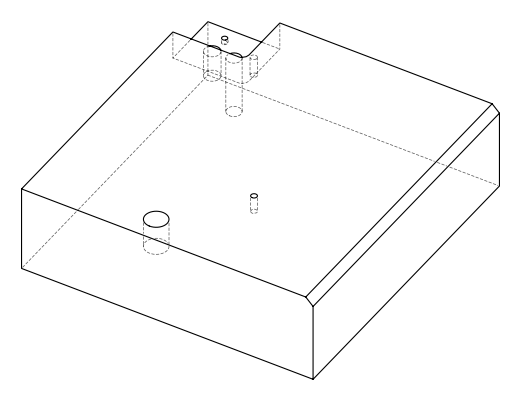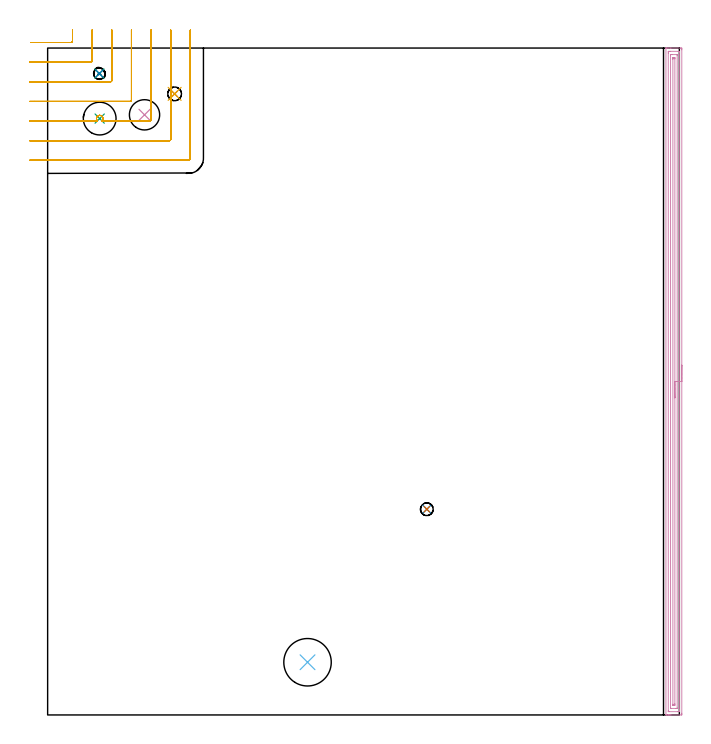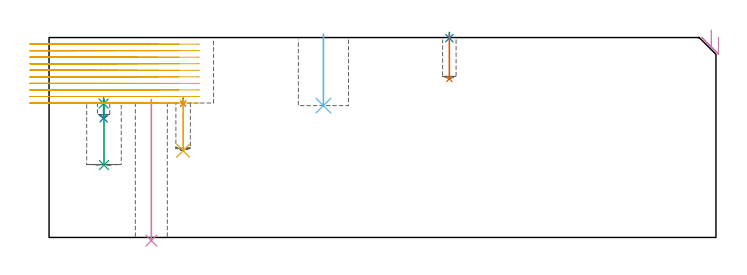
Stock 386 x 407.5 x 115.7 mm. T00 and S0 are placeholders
(PLAN: 11 operations, 8 tool changes, 31 min)
(1 SPOT_DRILL | STEP1POCKET | NXT0321_9005460120000 | 0.04 min | 4157 mm3)
(2 SPOT_DRILL_1 | STEP1POCKET_2 | NXT0321_9005460120000 | 0.03 min | 1 mm3)
(3 SPOT_DRILL_2 | STEP1POCKET_3 | NXT0321_9005460120000 | 0.04 min | 4150 mm3)
(4 INDEXABLE_INSERT_DRILL_THROUGH_HOLE_FROM_SOLID | STEP1HOLE | NXT0302_008 | 0.34 min | 31051 mm3)
(5 DRILL_BLIND_HOLE_INTO_CENTER | STEP1POCKET | NXT0301_055 | 0.13 min | 1497 mm3)
(6 INDEXABLE_INSERT_DRILL_BLIND_HOLE_FROM_SOLID | STEP1POCKET_1 | UGT0302_008 | 0.17 min | 26001 mm3)
(7 DRILL_BLIND_HOLE_INTO_CENTER_1 | STEP1POCKET_2 | NXT0301_049 | 0.11 min | 1089 mm3)
(8 DRILL_BLIND_HOLE_INTO_CENTER_2 | STEP1POCKET_3 | UGT0301_191 | 0.05 min | 310 mm3)
(9 INDEXABLE_INSERT_DRILL_BLIND_HOLE_FROM_SOLID_1 | STEP1POCKET_4 | NXT0302_011 | 0.16 min | 23075 mm3)
(10 AREA_MILL | FG_CHAMFER_SURFACE | UGT0205_001 | 13.24 min | 19168 mm3)
(11 MILL_CORNER_NOTCH_RECTANGULAR | CORNER_NOTCH_RECTANGULAR | NXT0201_012 | Follow Part, ap 4, ae 75% | 16.69 min | 245476 mm3)
(TOOL NXT0321_9005460120000 | NC Spot Drill, 142deg, 12mm, Carbide, Uncoated | D12 PA142 FL30 Z2)
(TOOL NXT0302_008 | Index. Insert Drill 18.5mm [880-D1850L25-05] | D18.5 PA176 FL93 Z2)
(TOOL NXT0301_055 | Carbide Drill 8.4mm [860.1-0840-042A1-MM 2214] | D8.4 PA140 FL61 Z2)
(TOOL UGT0302_008 | Indexable Insert Drill 29mm | D29 PA180 FL50 Z2)
(TOOL NXT0301_049 | Carbide Drill 7.8mm [860.1-0780-039A1-MM 2214] | D7.8 PA140 FL53 Z2)
(TOOL UGT0301_191 | Twist Drill 7.1 mm | D7.1 PA118 FL66 Z2)
(TOOL NXT0302_011 | Index. Insert Drill 20mm [880-D2000L25-05] | D20 PA176 FL100 Z2)
(TOOL UGT0205_001 | Chamfer Mill 20 x 3 x 45 deg. | D20 FL50 Z2)
(TOOL NXT0201_012 | ENDMILL 16mm [2P460-1600-NA 1630] | D16 FL38 Z6)
(OP 1 SPOT_DRILL)
G17 G21 G94 G90
T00 M6
G54
G17 G0 G90 X77.6 Y379.5 S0 M3
G43 Z125.7 H0
G94 G81 G98 Z77.438 F250. R80.8
G80
M5
M2
(OP 2 SPOT_DRILL_1)
G17 G21 G94 G90
T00 M6
G54
G17 G0 G90 X231.7 Y125.7 S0 M3
G43 Z125.7 H0
G94 G81 G98 Z115.364 F250. R118.7
G80
M5
M2
(OP 3 SPOT_DRILL_2)
G17 G21 G94 G90
T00 M6
G54
G17 G0 G90 X31.6 Y391.9 S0 M3
G43 Z125.7 H0
G94 G81 G98 Z77.494 F250. R80.8
G80
M5
M2
(OP 4 INDEXABLE_INSERT_DRILL_THROUGH_HOLE_FROM_SOLID)
G17 G21 G94 G90
T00 M6
G54
G17 G0 G90 X59.2 Y366.7 S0 M3
G43 Z125.7 H1
G94 G81 G98 Z-1.823 F250. R79.8
G80
M5
M2
(OP 5 DRILL_BLIND_HOLE_INTO_CENTER)
G17 G21 G94 G90
T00 M6
G54
G17 G0 G90 X77.6 Y379.5 S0 M3
G43 Z125.7 H1
G94 G81 G98 Z50.2 F250. R79.8
G80
M5
M2
(OP 6 INDEXABLE_INSERT_DRILL_BLIND_HOLE_FROM_SOLID)
G17 G21 G94 G90
T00 M6
G54
G17 G0 G90 X158.8 Y32.2 S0 M3
G43 Z125.7 H0
G94 G81 G98 Z76.3 F250. R117.7
G80
M5
M2
(OP 7 DRILL_BLIND_HOLE_INTO_CENTER_1)
G17 G21 G94 G90
T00 M6
G54
G17 G0 G90 X231.7 Y125.7 S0 M3
G43 Z125.7 H1
G94 G81 G98 Z91.8 F250. R117.7
G80
M5
M2
(OP 8 DRILL_BLIND_HOLE_INTO_CENTER_2)
G17 G21 G94 G90
T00 M6
G54
G17 G0 G90 X31.6 Y391.9 S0 M3
G43 Z125.7 H0
G94 G81 G98 Z69. F250. R79.8
G80
M5
M2
(OP 9 INDEXABLE_INSERT_DRILL_BLIND_HOLE_FROM_SOLID_1)
G17 G21 G94 G90
T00 M6
G54
G17 G0 G90 X31.8 Y364.4 S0 M3
G43 Z125.7 H1
G94 G81 G98 Z41.9 F250. R79.8
G80
M5
M2
(OP 10 AREA_MILL)
G17 G21 G94 G90
T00 M6
G54
G17 G0 G90 X387.5 Y213.75 S1061 M3
G43 Z125.7 H0
Z116.
G94 G1 Y213.712 Z115.128 F250.
Y213.598 Z114.264
Y213.409 Z113.412
Y213.147 Z112.58
Y212.813 Z111.774
Y212.41 Z111.
Y211.942 Z110.264
Y211.41 Z109.572
Y210.821 Z108.929
Y210.178 Z108.34
Y209.486 Z107.809
Y208.75 Z107.34
Y207.976 Z106.937
Y207.17 Z106.603
Y206.338 Z106.341
Y205.486 Z106.152
Y204.622 Z106.038
Y203.75 Z106.
Y1.054
X387.499 Y0.612 Z106.001
X387.495 Y0.166 Z106.003
X387.492 Y0.01 Z106.006
X387.055 Y0. Z106.442
X380.888 Z112.606
X380.333 Z113.163
X380.007 Z113.489
X379.452 Z114.044
X379.126 Z114.369
X378.473 Z115.026
X378.13 Z115.369
X377.801 Y0.005 Z115.689
X377.8 Y0.166 Z115.7
Y407.337
X377.801 Y407.494 Z115.69
Y407.495 Z115.689
X378.128 Y407.5 Z115.371
X378.473 Z115.026
X379.126 Z114.369
X380.333 Z113.163
X380.888 Z112.606
X386.778 Z106.72
X387.055 Y407.497 Z106.442
X387.492 Y407.49 Z106.006
X387.495 Y407.334 Z106.003
X387.499 Y406.888 Z106.001
X387.5 Y406.437 Z106.
Y203.75
X386.086 Z107.414
Y3.291
X386.085 Y2.488 Z107.415
X386.083 Y2.398 Z107.417
X386.071 Y2.01 Z107.429
X385.683 Y2.002 Z107.817
X385.293 Y2.001 Z108.207
X384.804 Y2. Z108.696
X380.007 Y2.001 Z113.493
X379.516 Y2.003 Z113.984
X379.31 Y2.01 Z114.19
X379.221 Y2.034 Z114.279
X379.216 Y2.307 Z114.284
X379.215 Y2.398 Z114.285
X379.214 Y404.209 Z114.286
X379.215 Y405.012 Z114.285
X379.217 Y405.102 Z114.283
X379.229 Y405.49 Z114.271
X379.617 Y405.498 Z113.883
X380.007 Y405.499 Z113.493
X380.496 Y405.5 Z113.004
X385.293 Y405.499 Z108.207
X385.784 Y405.497 Z107.716
X385.99 Y405.49 Z107.51
X386.079 Y405.466 Z107.421
X386.084 Y405.193 Z107.416
X386.085 Y405.102 Z107.415
X386.086 Y203.75 Z107.414
X384.671 Z108.829
Y4.184
X384.67 Y4.052 Z108.83
X384.667 Y4.021 Z108.833
X384.665 Y4.012 Z108.835
X384.653 Y4.009 Z108.847
X384.591 Y4.002 Z108.909
X384.412 Y4.001 Z109.088
X383.712 Y4. Z109.788
X381.069 Z112.431
X380.888 Y4.001 Z112.612
X380.707 Y4.005 Z112.793
X380.656 Y4.009 Z112.844
X380.635 Y4.013 Z112.865
X380.633 Y4.027 Z112.867
X380.63 Y4.096 Z112.87
X380.629 Y4.184 Z112.871
Y4.447
Y403.316
X380.63 Y403.448 Z112.87
X380.633 Y403.479 Z112.867
X380.634 Y403.488 Z112.866
X380.648 Y403.491 Z112.852
X380.709 Y403.498 Z112.791
X380.888 Y403.499 Z112.612
X381.588 Y403.5 Z111.912
X384.231 Z109.269
X384.412 Y403.499 Z109.088
X384.593 Y403.495 Z108.907
X384.644 Y403.491 Z108.856
X384.665 Y403.487 Z108.835
X384.667 Y403.473 Z108.833
X384.67 Y403.404 Z108.83
X384.671 Y403.316 Z108.829
Y403.053
Y203.75
X383.257 Z110.243
Y6.862
X383.255 Y6.249 Z110.245
X383.252 Y6.042 Z110.248
X383.251 Y6.014 Z110.249
X383.234 Y6.01 Z110.266
X383.182 Y6.005 Z110.318
X383.075 Y6.002 Z110.425
X382.65 Y6. Z110.85
X382.221 Y6.001 Z111.279
X382.121 Y6.003 Z111.379
X382.072 Y6.007 Z111.428
X382.052 Y6.01 Z111.448
X382.05 Y6.022 Z111.45
X382.047 Y6.127 Z111.453
X382.043 Y6.584 Z111.457
Y400.638
X382.045 Y401.251 Z111.455
X382.048 Y401.458 Z111.452
X382.049 Y401.486 Z111.451
X382.066 Y401.49 Z111.434
X382.118 Y401.495 Z111.382
X382.225 Y401.498 Z111.275
X382.65 Y401.5 Z110.85
X383.079 Y401.499 Z110.421
X383.179 Y401.497 Z110.321
X383.228 Y401.493 Z110.272
X383.248 Y401.49 Z110.252
X383.25 Y401.478 Z110.25
X383.253 Y401.373 Z110.247
X383.257 Y400.916 Z110.243
Y203.75
Y202.878 Z110.281
Y202.014 Z110.395
Y201.162 Z110.583
Y200.33 Z110.846
Y199.524 Z111.18
Y198.75 Z111.582
Y198.014 Z112.051
Y197.322 Z112.582
Y196.679 Z113.172
Y196.09 Z113.815
Y195.558 Z114.507
Y195.09 Z115.243
Y194.687 Z116.017
Y194.353 Z116.822
Y194.091 Z117.655
Y193.902 Z118.506
Y193.788 Z119.371
Y193.75 Z120.243
G0 Z125.7
M5
M2
(OP 11 MILL_CORNER_NOTCH_RECTANGULAR)
G17 G21 G94 G90
T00 M6
G54
G17 G0 G90 X-10.242 Y410.9 S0 M3
G43 Z125.7 H1
Z111.91
G94 G1 X-7.242 F250.
X14.406 F500.
G3 X15.2 Y411.694 R0.8
G1 Y415.5
Y418.5 F250.
G0 Z125.7
X-11. Y398.9
Z111.91
G1 X-8.
X26.405 F500.
G3 X27.2 Y399.695 R0.8
G1 Y415.5
Y418.5 F250.
G0 Z125.7
X-11. Y386.9
Z111.91
G1 X-8.
X38.405 F500.
G3 X39.2 Y387.695 R0.8
G1 Y415.5
Y418.5 F250.
G0 Z125.7
X-11. Y374.9
Z111.91
G1 X-8.
X50.405 F500.
G3 X51.2 Y375.695 R0.8
G1 Y415.5
Y418.5 F250.
G0 Z125.7
X-11. Y362.9
Z111.91
G1 X-8.
X30.494 F500.
X30.32 Y363.067
G2 X30.45 Y365.861 R1.998
X30.66 Y366.031 R1.998
X32.432 Y366.29 R1.976
X33.787 Y364.255 R1.993
X33.685 Y363.754 R1.993
X33.112 Y362.9 R1.991
G1 X50.405
X62.405
G3 X63.2 Y363.695 R0.8
G1 Y415.5
Y418.5 F250.
G0 Z125.7
X-11. Y350.9
Z111.91
G1 X-8.
X74.404 F500.
G3 X75.2 Y351.696 R0.8
G1 Y415.5
Y418.5 F250.
G0 Z125.7
X-11. Y338.9
Z111.91
G1 X-8.
X85.9 F500.
G3 X87.2 Y340.2 R1.3
G1 Y415.5
Y418.5 F250.
G0 Z125.7
X-10.242 Y410.9
Z108.12
G1 X-7.242
X14.406 F500.
G3 X15.2 Y411.694 R0.8
G1 Y415.5
Y418.5 F250.
G0 Z125.7
X-11. Y398.9
Z108.12
G1 X-8.
X26.405 F500.
G3 X27.2 Y399.695 R0.8
G1 Y415.5
Y418.5 F250.
G0 Z125.7
X-11. Y386.9
Z108.12
G1 X-8.
X38.405 F500.
G3 X39.2 Y387.695 R0.8
G1 Y415.5
Y418.5 F250.
G0 Z125.7
X-11. Y374.9
Z108.12
G1 X-8.
X50.405 F500.
G3 X51.2 Y375.695 R0.8
G1 Y415.5
Y418.5 F250.
G0 Z125.7
X-11. Y362.9
Z108.12
G1 X-8.
X30.494 F500.
X30.45 Y362.935
X30.322 Y363.065
G2 X30.66 Y366.031 R1.998
X32.432 Y366.29 R1.976
X33.685 Y363.754 R1.993
X33.112 Y362.9 R1.991
G1 X50.405
X62.405
G3 X63.2 Y363.695 R0.8
G1 Y415.5
Y418.5 F250.
G0 Z125.7
X-11. Y350.9
Z108.12
G1 X-8.
X74.404 F500.
G3 X75.2 Y351.696 R0.8
G1 Y415.5
Y418.5 F250.
G0 Z125.7
X-11. Y338.9
Z108.12
G1 X-8.
X85.9 F500.
G3 X87.2 Y340.2 R1.3
G1 Y415.5
Y418.5 F250.
G0 Z125.7
X-10.242 Y410.9
Z104.33
G1 X-7.242
X14.406 F500.
G3 X15.2 Y411.694 R0.8
G1 Y415.5
Y418.5 F250.
G0 Z125.7
X-11. Y398.9
Z104.33
G1 X-8.
X26.405 F500.
G3 X27.2 Y399.695 R0.8
G1 Y415.5
Y418.5 F250.
G0 Z125.7
X-11. Y386.9
Z104.33
G1 X-8.
X38.405 F500.
G3 X39.2 Y387.695 R0.8
G1 Y415.5
Y418.5 F250.
G0 Z125.7
X-11. Y374.9
Z104.33
G1 X-8.
X50.405 F500.
G3 X51.2 Y375.695 R0.8
G1 Y415.5
Y418.5 F250.
G0 Z125.7
X-11. Y362.9
Z104.33
G1 X-8.
X30.494 F500.
X30.45 Y362.935
X30.322 Y363.065
G2 X30.483 Y365.891 R1.998
X30.66 Y366.031 R1.998
X32.431 Y366.29 R1.976
X33.684 Y363.752 R1.993
X33.112 Y362.9 R1.99
G1 X50.405
X62.405
G3 X63.2 Y363.695 R0.8
G1 Y415.5
Y418.5 F250.
G0 Z125.7
X-11. Y350.9
Z104.33
G1 X-8.
X74.404 F500.
G3 X75.2 Y351.696 R0.8
G1 Y415.5
Y418.5 F250.
G0 Z125.7
X-11. Y338.9
Z104.33
G1 X-8.
X85.9 F500.
G3 X87.2 Y340.2 R1.3
G1 Y415.5
Y418.5 F250.
G0 Z125.7
X-10.242 Y410.9
Z100.54
G1 X-7.242
X14.406 F500.
G3 X15.2 Y411.694 R0.8
G1 Y415.5
Y418.5 F250.
G0 Z125.7
X-11. Y398.9
Z100.54
G1 X-8.
X26.405 F500.
G3 X27.2 Y399.695 R0.8
G1 Y415.5
Y418.5 F250.
G0 Z125.7
X-11. Y386.9
Z100.54
G1 X-8.
X38.405 F500.
G3 X39.2 Y387.695 R0.8
G1 Y415.5
Y418.5 F250.
G0 Z125.7
X-11. Y374.9
Z100.54
G1 X-8.
X50.405 F500.
G3 X51.2 Y375.695 R0.8
G1 Y415.5
Y418.5 F250.
G0 Z125.7
X-11. Y362.9
Z100.54
G1 X-8.
X30.494 F500.
X30.45 Y362.935
X30.32 Y363.067
G2 X30.66 Y366.031 R1.998
X32.431 Y366.29 R1.976
X33.684 Y363.752 R1.993
X33.112 Y362.9 R1.99
G1 X50.405
X62.405
G3 X63.2 Y363.695 R0.8
G1 Y415.5
Y418.5 F250.
G0 Z125.7
X-11. Y350.9
Z100.54
G1 X-8.
X74.404 F500.
G3 X75.2 Y351.696 R0.8
G1 Y415.5
Y418.5 F250.
G0 Z125.7
X-11. Y338.9
Z100.54
G1 X-8.
X85.9 F500.
G3 X87.2 Y340.2 R1.3
G1 Y415.5
Y418.5 F250.
G0 Z125.7
X-10.242 Y410.9
Z96.75
G1 X-7.242
X14.406 F500.
G3 X15.2 Y411.694 R0.8
G1 Y415.5
Y418.5 F250.
G0 Z125.7
X-11. Y398.9
Z96.75
G1 X-8.
X26.405 F500.
G3 X27.2 Y399.695 R0.8
G1 Y415.5
Y418.5 F250.
G0 Z125.7
X-11. Y386.9
Z96.75
G1 X-8.
X38.405 F500.
G3 X39.2 Y387.695 R0.8
G1 Y415.5
Y418.5 F250.
G0 Z125.7
X-11. Y374.9
Z96.75
G1 X-8.
X50.405 F500.
G3 X51.2 Y375.695 R0.8
G1 Y415.5
Y418.5 F250.
G0 Z125.7
X-11. Y362.9
Z96.75
G1 X-8.
X30.494 F500.
X30.45 Y362.935
X30.32 Y363.067
G2 X30.66 Y366.031 R1.998
X32.432 Y366.29 R1.976
X33.685 Y363.754 R1.993
X33.112 Y362.9 R1.991
G1 X50.405
X62.405
G3 X63.2 Y363.695 R0.8
G1 Y415.5
Y418.5 F250.
G0 Z125.7
X-11. Y350.9
Z96.75
G1 X-8.
X74.404 F500.
G3 X75.2 Y351.696 R0.8
G1 Y415.5
Y418.5 F250.
G0 Z125.7
X-11. Y338.9
Z96.75
G1 X-8.
X85.9 F500.
G3 X87.2 Y340.2 R1.3
G1 Y415.5
Y418.5 F250.
G0 Z125.7
X-10.242 Y410.9
Z92.96
G1 X-7.242
X14.406 F500.
G3 X15.2 Y411.694 R0.8
G1 Y415.5
Y418.5 F250.
G0 Z125.7
X-11. Y398.9
Z92.96
G1 X-8.
X26.405 F500.
G3 X27.2 Y399.695 R0.8
G1 Y415.5
Y418.5 F250.
G0 Z125.7
X-11. Y386.9
Z92.96
G1 X-8.
X38.405 F500.
G3 X39.2 Y387.695 R0.8
G1 Y415.5
Y418.5 F250.
G0 Z125.7
X-11. Y374.9
Z92.96
G1 X-8.
X50.405 F500.
G3 X51.2 Y375.695 R0.8
G1 Y415.5
Y418.5 F250.
G0 Z125.7
X-11. Y362.9
Z92.96
G1 X-8.
X30.494 F500.
X30.45 Y362.935
X30.32 Y363.066
G2 X30.66 Y366.031 R1.998
X32.432 Y366.29 R1.976
X33.685 Y363.754 R1.993
X33.112 Y362.9 R1.991
G1 X50.405
X62.405
G3 X63.2 Y363.695 R0.8
G1 Y415.5
Y418.5 F250.
G0 Z125.7
X-11. Y350.9
Z92.96
G1 X-8.
X74.404 F500.
G3 X75.2 Y351.696 R0.8
G1 Y415.5
Y418.5 F250.
G0 Z125.7
X-11. Y338.9
Z92.96
G1 X-8.
X85.9 F500.
G3 X87.2 Y340.2 R1.3
G1 Y415.5
Y418.5 F250.
G0 Z125.7
X-10.242 Y410.9
Z89.17
G1 X-7.242
X14.406 F500.
G3 X15.2 Y411.694 R0.8
G1 Y415.5
Y418.5 F250.
G0 Z125.7
X-11. Y398.9
Z89.17
G1 X-8.
X26.405 F500.
G3 X27.2 Y399.695 R0.8
G1 Y415.5
Y418.5 F250.
G0 Z125.7
X-11. Y386.9
Z89.17
G1 X-8.
X38.405 F500.
G3 X39.2 Y387.695 R0.8
G1 Y415.5
Y418.5 F250.
G0 Z125.7
X-11. Y374.9
Z89.17
G1 X-8.
X50.405 F500.
G3 X51.2 Y375.695 R0.8
G1 Y415.5
Y418.5 F250.
G0 Z125.7
X-11. Y362.9
Z89.17
G1 X-8.
X30.494 F500.
X30.45 Y362.935
X30.32 Y363.066
G2 X30.66 Y366.031 R1.998
X32.432 Y366.29 R1.976
X33.685 Y363.754 R1.993
X33.112 Y362.9 R1.991
G1 X50.405
X62.405
G3 X63.2 Y363.695 R0.8
G1 Y415.5
Y418.5 F250.
G0 Z125.7
X-11. Y350.9
Z89.17
G1 X-8.
X74.404 F500.
G3 X75.2 Y351.696 R0.8
G1 Y415.5
Y418.5 F250.
G0 Z125.7
X-11. Y338.9
Z89.17
G1 X-8.
X85.9 F500.
G3 X87.2 Y340.2 R1.3
G1 Y415.5
Y418.5 F250.
G0 Z125.7
X-10.242 Y410.9
Z85.38
G1 X-7.242
X14.406 F500.
G3 X15.2 Y411.694 R0.8
G1 Y415.5
Y418.5 F250.
G0 Z125.7
X-11. Y398.9
Z85.38
G1 X-8.
X26.405 F500.
G3 X27.2 Y399.695 R0.8
G1 Y415.5
Y418.5 F250.
G0 Z125.7
X-11. Y386.9
Z85.38
G1 X-8.
X38.405 F500.
G3 X39.2 Y387.695 R0.8
G1 Y415.5
Y418.5 F250.
G0 Z125.7
X-11. Y374.9
Z85.38
G1 X-8.
X50.405 F500.
G3 X51.2 Y375.695 R0.8
G1 Y415.5
Y418.5 F250.
G0 Z125.7
X-11. Y362.9
Z85.38
G1 X-8.
X30.494 F500.
X30.45 Y362.935
X30.32 Y363.067
G2 X30.66 Y366.031 R1.998
X32.432 Y366.29 R1.976
X33.685 Y363.754 R1.993
X33.112 Y362.9 R1.991
G1 X50.405
X62.405
G3 X63.2 Y363.695 R0.8
G1 Y415.5
Y418.5 F250.
G0 Z125.7
X-11. Y350.9
Z85.38
G1 X-8.
X74.404 F500.
G3 X75.2 Y351.696 R0.8
G1 Y415.5
Y418.5 F250.
G0 Z125.7
X-11. Y338.9
Z85.38
G1 X-8.
X85.9 F500.
G3 X87.2 Y340.2 R1.3
G1 Y415.5
Y418.5 F250.
G0 Z125.7
X-10.242 Y410.9
Z81.59
G1 X-7.242
X14.406 F500.
G3 X15.2 Y411.694 R0.8
G1 Y415.5
Y418.5 F250.
G0 Z125.7
X-11. Y398.9
Z81.59
G1 X-8.
X26.405 F500.
G3 X27.2 Y399.695 R0.8
G1 Y415.5
Y418.5 F250.
G0 Z125.7
X-11. Y386.9
Z81.59
G1 X-8.
X38.405 F500.
G3 X39.2 Y387.695 R0.8
G1 Y415.5
Y418.5 F250.
G0 Z125.7
X-11. Y374.9
Z81.59
G1 X-8.
X50.405 F500.
G3 X51.2 Y375.695 R0.8
G1 Y415.5
Y418.5 F250.
G0 Z125.7
X-11. Y362.9
Z81.59
G1 X-8.
X30.494 F500.
X30.45 Y362.935
X30.321 Y363.065
G2 X30.66 Y366.031 R1.998
X32.432 Y366.29 R1.976
X33.685 Y363.754 R1.993
X33.112 Y362.9 R1.991
G1 X50.405
X62.405
G3 X63.2 Y363.695 R0.8
G1 Y415.5
Y418.5 F250.
G0 Z125.7
X-11. Y350.9
Z81.59
G1 X-8.
X74.404 F500.
G3 X75.2 Y351.696 R0.8
G1 Y415.5
Y418.5 F250.
G0 Z125.7
X-11. Y338.9
Z81.59
G1 X-8.
X85.9 F500.
G3 X87.2 Y340.2 R1.3
G1 Y415.5
Y418.5 F250.
G0 Z125.7
X-10.242 Y410.9
Z77.8
G1 X-7.242
X14.406 F500.
G3 X15.2 Y411.694 R0.8
G1 Y415.5
Y418.5 F250.
G0 Z125.7
X-11. Y398.9
Z77.8
G1 X-8.
X26.405 F500.
G3 X27.2 Y399.695 R0.8
G1 Y415.5
Y418.5 F250.
G0 Z125.7
X-11. Y386.9
Z77.8
G1 X-8.
X38.405 F500.
G3 X39.2 Y387.695 R0.8
G1 Y415.5
Y418.5 F250.
G0 Z125.7
X-11. Y374.9
Z77.8
G1 X-8.
X50.405 F500.
G3 X51.2 Y375.695 R0.8
G1 Y415.5
Y418.5 F250.
G0 Z125.7
X-11. Y362.9
Z77.8
G1 X-8.
X30.495 F500.
X30.321 Y363.065
G2 X30.66 Y366.031 R1.998
X32.432 Y366.29 R1.976
X33.685 Y363.754 R1.993
X33.112 Y362.9 R1.991
G1 X50.405
X62.405
G3 X63.2 Y363.695 R0.8
G1 Y415.5
Y418.5 F250.
G0 Z125.7
X-11. Y350.9
Z77.8
G1 X-8.
X74.404 F500.
G3 X75.2 Y351.696 R0.8
G1 Y415.5
Y418.5 F250.
G0 Z125.7
X-11. Y338.9
Z77.8
G1 X-8.
X85.9 F500.
G3 X87.2 Y340.2 R1.3
G1 Y415.5
Y418.5 F250.
G0 Z125.7
M5
M2
